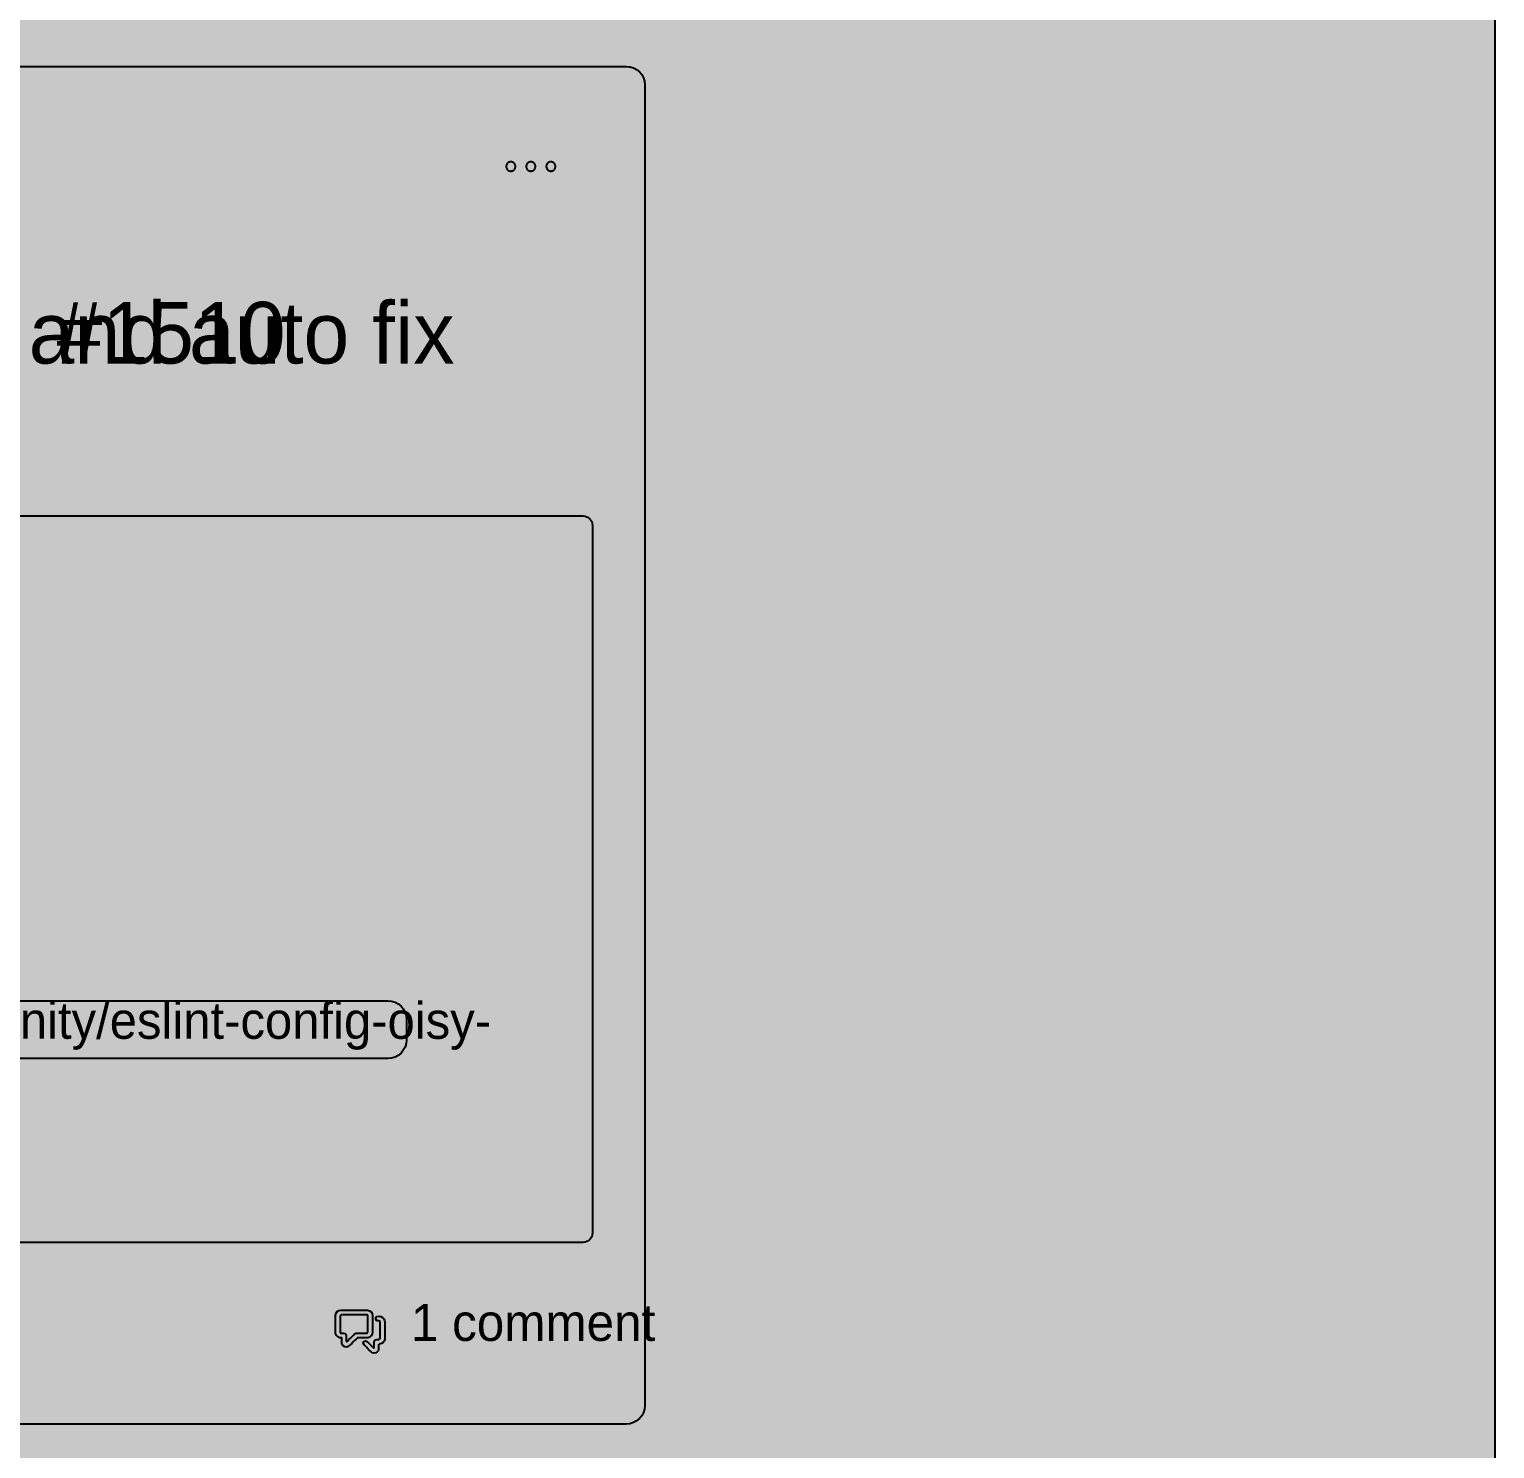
# Model space of a CAD drawing. Extents: x 0 to 2255, y 0 to 8703.
# Drawn here: x 804.2 to 1280, y 5053.2 to 5514.1 of the extents above; entities that cross this region are included whole.
import ezdxf

# ---------------------------------------------------------------- set-up
doc = ezdxf.new("R2010")
doc.units = 0

msp = doc.modelspace()

# ---------------------------------------------------------------- hatches: boundary and pattern name
at = {"true_color": 0x0d1117}
for points in [[(0, 8703), (1280, 8703), (1280, 0.44), (0, 0.44)], [(0, 8639), (1280, 8639), (1280, 0.44), (0, 0.44)], [(350, 5502.11), (998.03, 5502.11), (998.03, 5502.11), (999.2, 5501.99), (1000.33, 5501.65), (1001.36, 5501.1), (1002.27, 5500.35), (1003.02, 5499.44), (1003.57, 5498.41), (1003.92, 5497.28), (1004.03, 5496.11), (1004.03, 5067.22), (1004.03, 5067.22), (1003.92, 5066.05), (1003.57, 5064.92), (1003.02, 5063.89), (1002.27, 5062.98), (1001.36, 5062.23), (1000.33, 5061.68), (999.2, 5061.33), (998.03, 5061.22), (350, 5061.22), (350, 5061.22), (348.83, 5061.33), (347.7, 5061.68), (346.67, 5062.23), (345.76, 5062.98), (345.01, 5063.89), (344.46, 5064.92), (344.12, 5066.05), (344, 5067.22), (344, 5496.11), (344, 5496.11), (344.12, 5497.28), (344.46, 5498.41), (345.01, 5499.44), (345.76, 5500.35), (346.67, 5501.1), (347.7, 5501.65), (348.83, 5501.99), (350, 5502.11)]]:
    msp.add_hatch(color=256, dxfattribs=at).paths.add_polyline_path(points, flags=0)
at = {"true_color": 0x010409}
msp.add_hatch(color=256, dxfattribs=at).paths.add_polyline_path([(0, 8639), (1280, 8639), (1280, 0.44), (0, 0.44)], flags=0)
at = {"true_color": 0x9198a1}
h = msp.add_hatch(color=256, dxfattribs=at)
h.paths.add_polyline_path([(967.03, 5468.11), (967.18, 5468.12), (967.32, 5468.14), (967.47, 5468.17), (967.61, 5468.22), (967.74, 5468.29), (967.86, 5468.36), (967.98, 5468.45), (968.09, 5468.55), (968.19, 5468.66), (968.28, 5468.78), (968.35, 5468.9), (968.42, 5469.04), (968.47, 5469.17), (968.5, 5469.32), (968.52, 5469.46), (968.53, 5469.61), (968.52, 5469.76), (968.5, 5469.9), (968.47, 5470.04), (968.42, 5470.18), (968.35, 5470.32), (968.28, 5470.44), (968.19, 5470.56), (968.09, 5470.67), (967.98, 5470.77), (967.86, 5470.86), (967.74, 5470.93), (967.61, 5471), (967.47, 5471.05), (967.32, 5471.08), (967.18, 5471.1), (967.03, 5471.11), (966.88, 5471.1), (966.74, 5471.08), (966.6, 5471.05), (966.46, 5471), (966.32, 5470.93), (966.2, 5470.86), (966.08, 5470.77), (965.97, 5470.67), (965.87, 5470.56), (965.78, 5470.44), (965.71, 5470.32), (965.65, 5470.18), (965.6, 5470.04), (965.56, 5469.9), (965.54, 5469.76), (965.53, 5469.61), (965.54, 5469.46), (965.56, 5469.32), (965.6, 5469.17), (965.65, 5469.04), (965.71, 5468.9), (965.78, 5468.78), (965.87, 5468.66), (965.97, 5468.55), (966.08, 5468.45), (966.2, 5468.36), (966.32, 5468.29), (966.46, 5468.22), (966.6, 5468.17), (966.74, 5468.14), (966.88, 5468.12), (967.03, 5468.11)], flags=0)
h.paths.add_polyline_path([(960.53, 5468.11), (960.68, 5468.12), (960.82, 5468.14), (960.97, 5468.17), (961.11, 5468.22), (961.24, 5468.29), (961.36, 5468.36), (961.48, 5468.45), (961.59, 5468.55), (961.69, 5468.66), (961.78, 5468.78), (961.85, 5468.9), (961.92, 5469.04), (961.97, 5469.17), (962, 5469.32), (962.02, 5469.46), (962.03, 5469.61), (962.02, 5469.76), (962, 5469.9), (961.97, 5470.04), (961.92, 5470.18), (961.85, 5470.32), (961.78, 5470.44), (961.69, 5470.56), (961.59, 5470.67), (961.48, 5470.77), (961.36, 5470.86), (961.24, 5470.93), (961.11, 5471), (960.97, 5471.05), (960.82, 5471.08), (960.68, 5471.1), (960.53, 5471.11), (960.38, 5471.1), (960.24, 5471.08), (960.1, 5471.05), (959.96, 5471), (959.82, 5470.93), (959.7, 5470.86), (959.58, 5470.77), (959.47, 5470.67), (959.37, 5470.56), (959.28, 5470.44), (959.21, 5470.32), (959.15, 5470.18), (959.1, 5470.04), (959.06, 5469.9), (959.04, 5469.76), (959.03, 5469.61), (959.04, 5469.46), (959.06, 5469.32), (959.1, 5469.17), (959.15, 5469.04), (959.21, 5468.9), (959.28, 5468.78), (959.37, 5468.66), (959.47, 5468.55), (959.58, 5468.45), (959.7, 5468.36), (959.82, 5468.29), (959.96, 5468.22), (960.1, 5468.17), (960.24, 5468.14), (960.38, 5468.12), (960.53, 5468.11)], flags=0)
h.paths.add_polyline_path([(973.53, 5468.11), (973.68, 5468.12), (973.82, 5468.14), (973.97, 5468.17), (974.11, 5468.22), (974.24, 5468.29), (974.36, 5468.36), (974.48, 5468.45), (974.59, 5468.55), (974.69, 5468.66), (974.78, 5468.78), (974.85, 5468.9), (974.92, 5469.04), (974.97, 5469.17), (975, 5469.32), (975.02, 5469.46), (975.03, 5469.61), (975.02, 5469.76), (975, 5469.9), (974.97, 5470.04), (974.92, 5470.18), (974.85, 5470.32), (974.78, 5470.44), (974.69, 5470.56), (974.59, 5470.67), (974.48, 5470.77), (974.36, 5470.86), (974.24, 5470.93), (974.11, 5471), (973.97, 5471.05), (973.82, 5471.08), (973.68, 5471.1), (973.53, 5471.11), (973.38, 5471.1), (973.24, 5471.08), (973.1, 5471.05), (972.96, 5471), (972.82, 5470.93), (972.7, 5470.86), (972.58, 5470.77), (972.47, 5470.67), (972.37, 5470.56), (972.28, 5470.44), (972.21, 5470.32), (972.15, 5470.18), (972.1, 5470.04), (972.06, 5469.9), (972.04, 5469.76), (972.03, 5469.61), (972.04, 5469.46), (972.06, 5469.32), (972.1, 5469.17), (972.15, 5469.04), (972.21, 5468.9), (972.28, 5468.78), (972.37, 5468.66), (972.47, 5468.55), (972.58, 5468.45), (972.7, 5468.36), (972.82, 5468.29), (972.96, 5468.22), (973.1, 5468.17), (973.24, 5468.14), (973.38, 5468.12), (973.53, 5468.11)], flags=0)
at = {"true_color": 0x151b23}
msp.add_hatch(color=256, dxfattribs=at).paths.add_polyline_path([(364, 5356.11), (984.03, 5356.11), (984.03, 5356.11), (984.62, 5356.05), (985.18, 5355.88), (985.7, 5355.6), (986.15, 5355.23), (986.53, 5354.78), (986.8, 5354.26), (986.97, 5353.69), (987.03, 5353.11), (987.03, 5123.22), (987.03, 5123.22), (986.97, 5122.63), (986.8, 5122.07), (986.53, 5121.55), (986.15, 5121.1), (985.7, 5120.72), (985.18, 5120.45), (984.62, 5120.28), (984.03, 5120.22), (364, 5120.22), (364, 5120.22), (363.41, 5120.28), (362.85, 5120.45), (362.33, 5120.72), (361.88, 5121.1), (361.51, 5121.55), (361.23, 5122.07), (361.06, 5122.63), (361, 5123.22), (361, 5353.11), (361, 5353.11), (361.06, 5353.69), (361.23, 5354.26), (361.51, 5354.78), (361.88, 5355.23), (362.33, 5355.6), (362.85, 5355.88), (363.41, 5356.05), (364, 5356.11)], flags=0)
at = {"true_color": 0x656c76}
msp.add_hatch(color=256, dxfattribs=at).paths.add_polyline_path([(411, 5198.67), (920.62, 5198.67), (920.62, 5198.67), (921.8, 5198.56), (922.92, 5198.22), (923.96, 5197.66), (924.87, 5196.91), (925.61, 5196.01), (926.17, 5194.97), (926.51, 5193.84), (926.62, 5192.67), (926.62, 5185.92), (926.62, 5185.92), (926.51, 5184.75), (926.17, 5183.63), (925.61, 5182.59), (924.87, 5181.68), (923.96, 5180.93), (922.92, 5180.38), (921.8, 5180.04), (920.62, 5179.92), (411, 5179.92), (411, 5179.92), (409.83, 5180.04), (408.7, 5180.38), (407.67, 5180.93), (406.76, 5181.68), (406.01, 5182.59), (405.46, 5183.63), (405.12, 5184.75), (405, 5185.92), (405, 5192.67), (405, 5192.67), (405.12, 5193.84), (405.46, 5194.97), (406.01, 5196.01), (406.76, 5196.91), (407.67, 5197.66), (408.7, 5198.22), (409.83, 5198.56), (411, 5198.67)], flags=0)
at = {"true_color": 0x9198a1}
h = msp.add_hatch(color=256, dxfattribs=at)
h.paths.add_polyline_path([(905.36, 5098.22), (906.02, 5098.22), (906.69, 5098.22), (907.35, 5098.22), (908.02, 5098.22), (908.68, 5098.22), (909.35, 5098.22), (910.01, 5098.22), (910.68, 5098.22), (911.34, 5098.22), (912.01, 5098.22), (912.67, 5098.22), (913.34, 5098.22), (914, 5098.21), (914.64, 5098.04), (915.16, 5097.64), (915.5, 5097.07), (915.61, 5096.42), (915.61, 5095.75), (915.61, 5095.09), (915.61, 5094.42), (915.61, 5093.76), (915.61, 5093.09), (915.61, 5092.43), (915.61, 5091.76), (915.61, 5091.1), (915.53, 5090.44), (915.21, 5089.86), (914.71, 5089.44), (914.08, 5089.23), (913.41, 5089.22), (912.75, 5089.22), (912.08, 5089.22), (911.42, 5089.22), (910.75, 5089.22), (910.26, 5088.81), (909.79, 5088.34), (909.32, 5087.87), (908.85, 5087.4), (908.38, 5086.93), (907.89, 5086.48), (907.28, 5086.24), (906.62, 5086.29), (906.06, 5086.63), (905.7, 5087.18), (905.61, 5087.84), (905.61, 5088.5), (905.61, 5089.17), (905, 5089.26), (904.39, 5089.51), (903.92, 5089.97), (903.65, 5090.58), (903.61, 5091.24), (903.61, 5091.9), (903.61, 5092.57), (903.61, 5093.23), (903.61, 5093.9), (903.61, 5094.56), (903.61, 5095.23), (903.61, 5095.89), (903.61, 5096.56), (903.77, 5097.2), (904.15, 5097.74), (904.71, 5098.09), (905.36, 5098.22)], flags=0)
h.paths.add_polyline_path([(905.11, 5096.47), (905.11, 5095.95), (905.11, 5095.43), (905.11, 5094.9), (905.11, 5094.38), (905.11, 5093.86), (905.11, 5093.34), (905.11, 5092.82), (905.11, 5092.3), (905.11, 5091.78), (905.11, 5091.25), (905.21, 5090.77), (905.72, 5090.72), (906.25, 5090.72), (906.75, 5090.61), (907.07, 5090.21), (907.11, 5089.7), (907.11, 5089.17), (907.11, 5088.65), (907.11, 5088.13), (907.23, 5087.9), (907.6, 5088.27), (907.97, 5088.64), (908.33, 5089), (908.7, 5089.37), (909.07, 5089.74), (909.44, 5090.11), (909.81, 5090.48), (910.26, 5090.71), (910.79, 5090.72), (911.31, 5090.72), (911.83, 5090.72), (912.35, 5090.72), (912.87, 5090.72), (913.39, 5090.72), (913.91, 5090.72), (914.11, 5091.15), (914.11, 5091.67), (914.11, 5092.2), (914.11, 5092.72), (914.11, 5093.24), (914.11, 5093.76), (914.11, 5094.28), (914.11, 5094.8), (914.11, 5095.32), (914.11, 5095.85), (914.11, 5096.37), (913.83, 5096.72), (913.31, 5096.72), (912.79, 5096.72), (912.27, 5096.72), (911.75, 5096.72), (911.22, 5096.72), (910.7, 5096.72), (910.18, 5096.72), (909.66, 5096.72), (909.14, 5096.72), (908.62, 5096.72), (908.1, 5096.72), (907.57, 5096.72), (907.05, 5096.72), (906.53, 5096.72), (906.01, 5096.72), (905.49, 5096.72), (905.11, 5096.47)], flags=0)
h.paths.add_polyline_path([(918.11, 5094.47), (917.64, 5094.72), (917.04, 5094.79), (916.65, 5095.23), (916.7, 5095.82), (917.16, 5096.19), (917.77, 5096.22), (918.37, 5096.14), (918.91, 5095.87), (919.33, 5095.42), (919.56, 5094.87), (919.61, 5094.26), (919.61, 5093.65), (919.61, 5093.04), (919.61, 5092.43), (919.61, 5091.82), (919.61, 5091.21), (919.61, 5090.6), (919.61, 5089.99), (919.61, 5089.38), (919.6, 5088.77), (919.43, 5088.19), (919.07, 5087.7), (918.56, 5087.37), (917.97, 5087.22), (917.61, 5086.97), (917.61, 5086.36), (917.61, 5085.75), (917.51, 5085.16), (917.18, 5084.65), (916.68, 5084.32), (916.08, 5084.22), (915.49, 5084.38), (915.02, 5084.75), (914.58, 5085.18), (914.15, 5085.62), (913.72, 5086.05), (913.29, 5086.48), (912.86, 5086.91), (912.59, 5087.44), (912.79, 5088), (913.33, 5088.24), (913.88, 5088.01), (914.31, 5087.58), (914.74, 5087.15), (915.17, 5086.71), (915.6, 5086.28), (916.04, 5085.85), (916.11, 5086.28), (916.11, 5086.89), (916.11, 5087.5), (916.12, 5088.11), (916.46, 5088.6), (917.05, 5088.72), (917.65, 5088.72), (918.11, 5088.98), (918.11, 5089.59), (918.11, 5090.2), (918.11, 5090.81), (918.11, 5091.42), (918.11, 5092.03), (918.11, 5092.64), (918.11, 5093.25), (918.11, 5093.86), (918.11, 5094.47)], flags=0)

# ---------------------------------------------------------------- linework, layer by layer
at = {"true_color": 0x0d1117}
for points in [[(0, 8703), (1280, 8703), (1280, 0.44), (0, 0.44)], [(0, 8639), (1280, 8639), (1280, 0.44), (0, 0.44)]]:
    msp.add_lwpolyline(points, close=True, dxfattribs=at)
at = {"true_color": 0x010409}
msp.add_lwpolyline([(0, 8639), (1280, 8639), (1280, 0.44), (0, 0.44)], close=True, dxfattribs=at)
at = {"true_color": 0x3d444d}
msp.add_lwpolyline([(350, 5502.11), (998.03, 5502.11), (998.03, 5502.11), (999.2, 5501.99), (1000.33, 5501.65), (1001.36, 5501.1), (1002.27, 5500.35), (1003.02, 5499.44), (1003.57, 5498.41), (1003.92, 5497.28), (1004.03, 5496.11), (1004.03, 5067.22), (1004.03, 5067.22), (1003.92, 5066.05), (1003.57, 5064.92), (1003.02, 5063.89), (1002.27, 5062.98), (1001.36, 5062.23), (1000.33, 5061.68), (999.2, 5061.33), (998.03, 5061.22), (350, 5061.22)], dxfattribs=at)
at = {"true_color": 0x9198a1}
for points in [[(960.53, 5468.11), (960.68, 5468.12), (960.82, 5468.14), (960.97, 5468.17), (961.11, 5468.22), (961.24, 5468.29), (961.36, 5468.36), (961.48, 5468.45), (961.59, 5468.55), (961.69, 5468.66), (961.78, 5468.78), (961.85, 5468.9), (961.92, 5469.04), (961.97, 5469.17), (962, 5469.32), (962.02, 5469.46), (962.03, 5469.61), (962.02, 5469.76), (962, 5469.9), (961.97, 5470.04), (961.92, 5470.18), (961.85, 5470.32), (961.78, 5470.44), (961.69, 5470.56), (961.59, 5470.67), (961.48, 5470.77), (961.36, 5470.86), (961.24, 5470.93), (961.11, 5471), (960.97, 5471.05), (960.82, 5471.08), (960.68, 5471.1), (960.53, 5471.11), (960.38, 5471.1), (960.24, 5471.08), (960.1, 5471.05), (959.96, 5471), (959.82, 5470.93), (959.7, 5470.86), (959.58, 5470.77), (959.47, 5470.67), (959.37, 5470.56), (959.28, 5470.44), (959.21, 5470.32), (959.15, 5470.18), (959.1, 5470.04), (959.06, 5469.9), (959.04, 5469.76), (959.03, 5469.61), (959.04, 5469.46), (959.06, 5469.32), (959.1, 5469.17), (959.15, 5469.04), (959.21, 5468.9), (959.28, 5468.78), (959.37, 5468.66), (959.47, 5468.55), (959.58, 5468.45), (959.7, 5468.36), (959.82, 5468.29), (959.96, 5468.22), (960.1, 5468.17), (960.24, 5468.14), (960.38, 5468.12), (960.53, 5468.11)], [(967.03, 5468.11), (967.18, 5468.12), (967.32, 5468.14), (967.47, 5468.17), (967.61, 5468.22), (967.74, 5468.29), (967.86, 5468.36), (967.98, 5468.45), (968.09, 5468.55), (968.19, 5468.66), (968.28, 5468.78), (968.35, 5468.9), (968.42, 5469.04), (968.47, 5469.17), (968.5, 5469.32), (968.52, 5469.46), (968.53, 5469.61), (968.52, 5469.76), (968.5, 5469.9), (968.47, 5470.04), (968.42, 5470.18), (968.35, 5470.32), (968.28, 5470.44), (968.19, 5470.56), (968.09, 5470.67), (967.98, 5470.77), (967.86, 5470.86), (967.74, 5470.93), (967.61, 5471), (967.47, 5471.05), (967.32, 5471.08), (967.18, 5471.1), (967.03, 5471.11), (966.88, 5471.1), (966.74, 5471.08), (966.6, 5471.05), (966.46, 5471), (966.32, 5470.93), (966.2, 5470.86), (966.08, 5470.77), (965.97, 5470.67), (965.87, 5470.56), (965.78, 5470.44), (965.71, 5470.32), (965.65, 5470.18), (965.6, 5470.04), (965.56, 5469.9), (965.54, 5469.76), (965.53, 5469.61), (965.54, 5469.46), (965.56, 5469.32), (965.6, 5469.17), (965.65, 5469.04), (965.71, 5468.9), (965.78, 5468.78), (965.87, 5468.66), (965.97, 5468.55), (966.08, 5468.45), (966.2, 5468.36), (966.32, 5468.29), (966.46, 5468.22), (966.6, 5468.17), (966.74, 5468.14), (966.88, 5468.12), (967.03, 5468.11)], [(973.53, 5468.11), (973.68, 5468.12), (973.82, 5468.14), (973.97, 5468.17), (974.11, 5468.22), (974.24, 5468.29), (974.36, 5468.36), (974.48, 5468.45), (974.59, 5468.55), (974.69, 5468.66), (974.78, 5468.78), (974.85, 5468.9), (974.92, 5469.04), (974.97, 5469.17), (975, 5469.32), (975.02, 5469.46), (975.03, 5469.61), (975.02, 5469.76), (975, 5469.9), (974.97, 5470.04), (974.92, 5470.18), (974.85, 5470.32), (974.78, 5470.44), (974.69, 5470.56), (974.59, 5470.67), (974.48, 5470.77), (974.36, 5470.86), (974.24, 5470.93), (974.11, 5471), (973.97, 5471.05), (973.82, 5471.08), (973.68, 5471.1), (973.53, 5471.11), (973.38, 5471.1), (973.24, 5471.08), (973.1, 5471.05), (972.96, 5471), (972.82, 5470.93), (972.7, 5470.86), (972.58, 5470.77), (972.47, 5470.67), (972.37, 5470.56), (972.28, 5470.44), (972.21, 5470.32), (972.15, 5470.18), (972.1, 5470.04), (972.06, 5469.9), (972.04, 5469.76), (972.03, 5469.61), (972.04, 5469.46), (972.06, 5469.32), (972.1, 5469.17), (972.15, 5469.04), (972.21, 5468.9), (972.28, 5468.78), (972.37, 5468.66), (972.47, 5468.55), (972.58, 5468.45), (972.7, 5468.36), (972.82, 5468.29), (972.96, 5468.22), (973.1, 5468.17), (973.24, 5468.14), (973.38, 5468.12), (973.53, 5468.11)], [(905.36, 5098.22), (906.02, 5098.22), (906.69, 5098.22), (907.35, 5098.22), (908.02, 5098.22), (908.68, 5098.22), (909.35, 5098.22), (910.01, 5098.22), (910.68, 5098.22), (911.34, 5098.22), (912.01, 5098.22), (912.67, 5098.22), (913.34, 5098.22), (914, 5098.21), (914.64, 5098.04), (915.16, 5097.64), (915.5, 5097.07), (915.61, 5096.42), (915.61, 5095.75), (915.61, 5095.09), (915.61, 5094.42), (915.61, 5093.76), (915.61, 5093.09), (915.61, 5092.43), (915.61, 5091.76), (915.61, 5091.1), (915.53, 5090.44), (915.21, 5089.86), (914.71, 5089.44), (914.08, 5089.23), (913.41, 5089.22), (912.75, 5089.22), (912.08, 5089.22), (911.42, 5089.22), (910.75, 5089.22), (910.26, 5088.81), (909.79, 5088.34), (909.32, 5087.87), (908.85, 5087.4), (908.38, 5086.93), (907.89, 5086.48), (907.28, 5086.24), (906.62, 5086.29), (906.06, 5086.63), (905.7, 5087.18), (905.61, 5087.84), (905.61, 5088.5), (905.61, 5089.17), (905, 5089.26), (904.39, 5089.51), (903.92, 5089.97), (903.65, 5090.58), (903.61, 5091.24), (903.61, 5091.9), (903.61, 5092.57), (903.61, 5093.23), (903.61, 5093.9), (903.61, 5094.56), (903.61, 5095.23), (903.61, 5095.89), (903.61, 5096.56), (903.77, 5097.2), (904.15, 5097.74), (904.71, 5098.09), (905.36, 5098.22)], [(905.11, 5096.47), (905.11, 5095.95), (905.11, 5095.43), (905.11, 5094.9), (905.11, 5094.38), (905.11, 5093.86), (905.11, 5093.34), (905.11, 5092.82), (905.11, 5092.3), (905.11, 5091.78), (905.11, 5091.25), (905.21, 5090.77), (905.72, 5090.72), (906.25, 5090.72), (906.75, 5090.61), (907.07, 5090.21), (907.11, 5089.7), (907.11, 5089.17), (907.11, 5088.65), (907.11, 5088.13), (907.23, 5087.9), (907.6, 5088.27), (907.97, 5088.64), (908.33, 5089), (908.7, 5089.37), (909.07, 5089.74), (909.44, 5090.11), (909.81, 5090.48), (910.26, 5090.71), (910.79, 5090.72), (911.31, 5090.72), (911.83, 5090.72), (912.35, 5090.72), (912.87, 5090.72), (913.39, 5090.72), (913.91, 5090.72), (914.11, 5091.15), (914.11, 5091.67), (914.11, 5092.2), (914.11, 5092.72), (914.11, 5093.24), (914.11, 5093.76), (914.11, 5094.28), (914.11, 5094.8), (914.11, 5095.32), (914.11, 5095.85), (914.11, 5096.37), (913.83, 5096.72), (913.31, 5096.72), (912.79, 5096.72), (912.27, 5096.72), (911.75, 5096.72), (911.22, 5096.72), (910.7, 5096.72), (910.18, 5096.72), (909.66, 5096.72), (909.14, 5096.72), (908.62, 5096.72), (908.1, 5096.72), (907.57, 5096.72), (907.05, 5096.72), (906.53, 5096.72), (906.01, 5096.72), (905.49, 5096.72), (905.11, 5096.47)], [(918.11, 5094.47), (917.64, 5094.72), (917.04, 5094.79), (916.65, 5095.23), (916.7, 5095.82), (917.16, 5096.19), (917.77, 5096.22), (918.37, 5096.14), (918.91, 5095.87), (919.33, 5095.42), (919.56, 5094.87), (919.61, 5094.26), (919.61, 5093.65), (919.61, 5093.04), (919.61, 5092.43), (919.61, 5091.82), (919.61, 5091.21), (919.61, 5090.6), (919.61, 5089.99), (919.61, 5089.38), (919.6, 5088.77), (919.43, 5088.19), (919.07, 5087.7), (918.56, 5087.37), (917.97, 5087.22), (917.61, 5086.97), (917.61, 5086.36), (917.61, 5085.75), (917.51, 5085.16), (917.18, 5084.65), (916.68, 5084.32), (916.08, 5084.22), (915.49, 5084.38), (915.02, 5084.75), (914.58, 5085.18), (914.15, 5085.62), (913.72, 5086.05), (913.29, 5086.48), (912.86, 5086.91), (912.59, 5087.44), (912.79, 5088), (913.33, 5088.24), (913.88, 5088.01), (914.31, 5087.58), (914.74, 5087.15), (915.17, 5086.71), (915.6, 5086.28), (916.04, 5085.85), (916.11, 5086.28), (916.11, 5086.89), (916.11, 5087.5), (916.12, 5088.11), (916.46, 5088.6), (917.05, 5088.72), (917.65, 5088.72), (918.11, 5088.98), (918.11, 5089.59), (918.11, 5090.2), (918.11, 5090.81), (918.11, 5091.42), (918.11, 5092.03), (918.11, 5092.64), (918.11, 5093.25), (918.11, 5093.86), (918.11, 5094.47)]]:
    msp.add_lwpolyline(points, close=True, dxfattribs=at)
at = {"true_color": 0x151b23}
msp.add_lwpolyline([(364, 5356.11), (984.03, 5356.11), (984.03, 5356.11), (984.62, 5356.05), (985.18, 5355.88), (985.7, 5355.6), (986.15, 5355.23), (986.53, 5354.78), (986.8, 5354.26), (986.97, 5353.69), (987.03, 5353.11), (987.03, 5123.22), (987.03, 5123.22), (986.97, 5122.63), (986.8, 5122.07), (986.53, 5121.55), (986.15, 5121.1), (985.7, 5120.72), (985.18, 5120.45), (984.62, 5120.28), (984.03, 5120.22), (364, 5120.22)], dxfattribs=at)
at = {"true_color": 0x656c76}
msp.add_lwpolyline([(411, 5198.67), (920.62, 5198.67), (920.62, 5198.67), (921.8, 5198.56), (922.92, 5198.22), (923.96, 5197.66), (924.87, 5196.91), (925.61, 5196.01), (926.17, 5194.97), (926.51, 5193.84), (926.62, 5192.67), (926.62, 5185.92), (926.62, 5185.92), (926.51, 5184.75), (926.17, 5183.63), (925.61, 5182.59), (924.87, 5181.68), (923.96, 5180.93), (922.92, 5180.38), (921.8, 5180.04), (920.62, 5179.92), (411, 5179.92)], dxfattribs=at)

# ---------------------------------------------------------------- texts
at = {"true_color": 0xf0f6fc}
for s, height, p in [('chore(workspace): bump latest eslint and auto fix ', 20, (361, 5405.61)), ('npm rm @dfinity/eslint-config-oisy-wallet && npm i @dfinity/eslint-config-oisy-', 11.9, (409.75, 5186.32))]:
    msp.add_text(s, height=height, dxfattribs=at).set_placement(p)
at = {"true_color": 0x9198a1}
for s, height, p in [('#1510', 20, (813.03, 5405.61)), (' 1 comment', 12, (923.61, 5088.22))]:
    msp.add_text(s, height=height, dxfattribs=at).set_placement(p)

doc.saveas('drawing.dxf')
